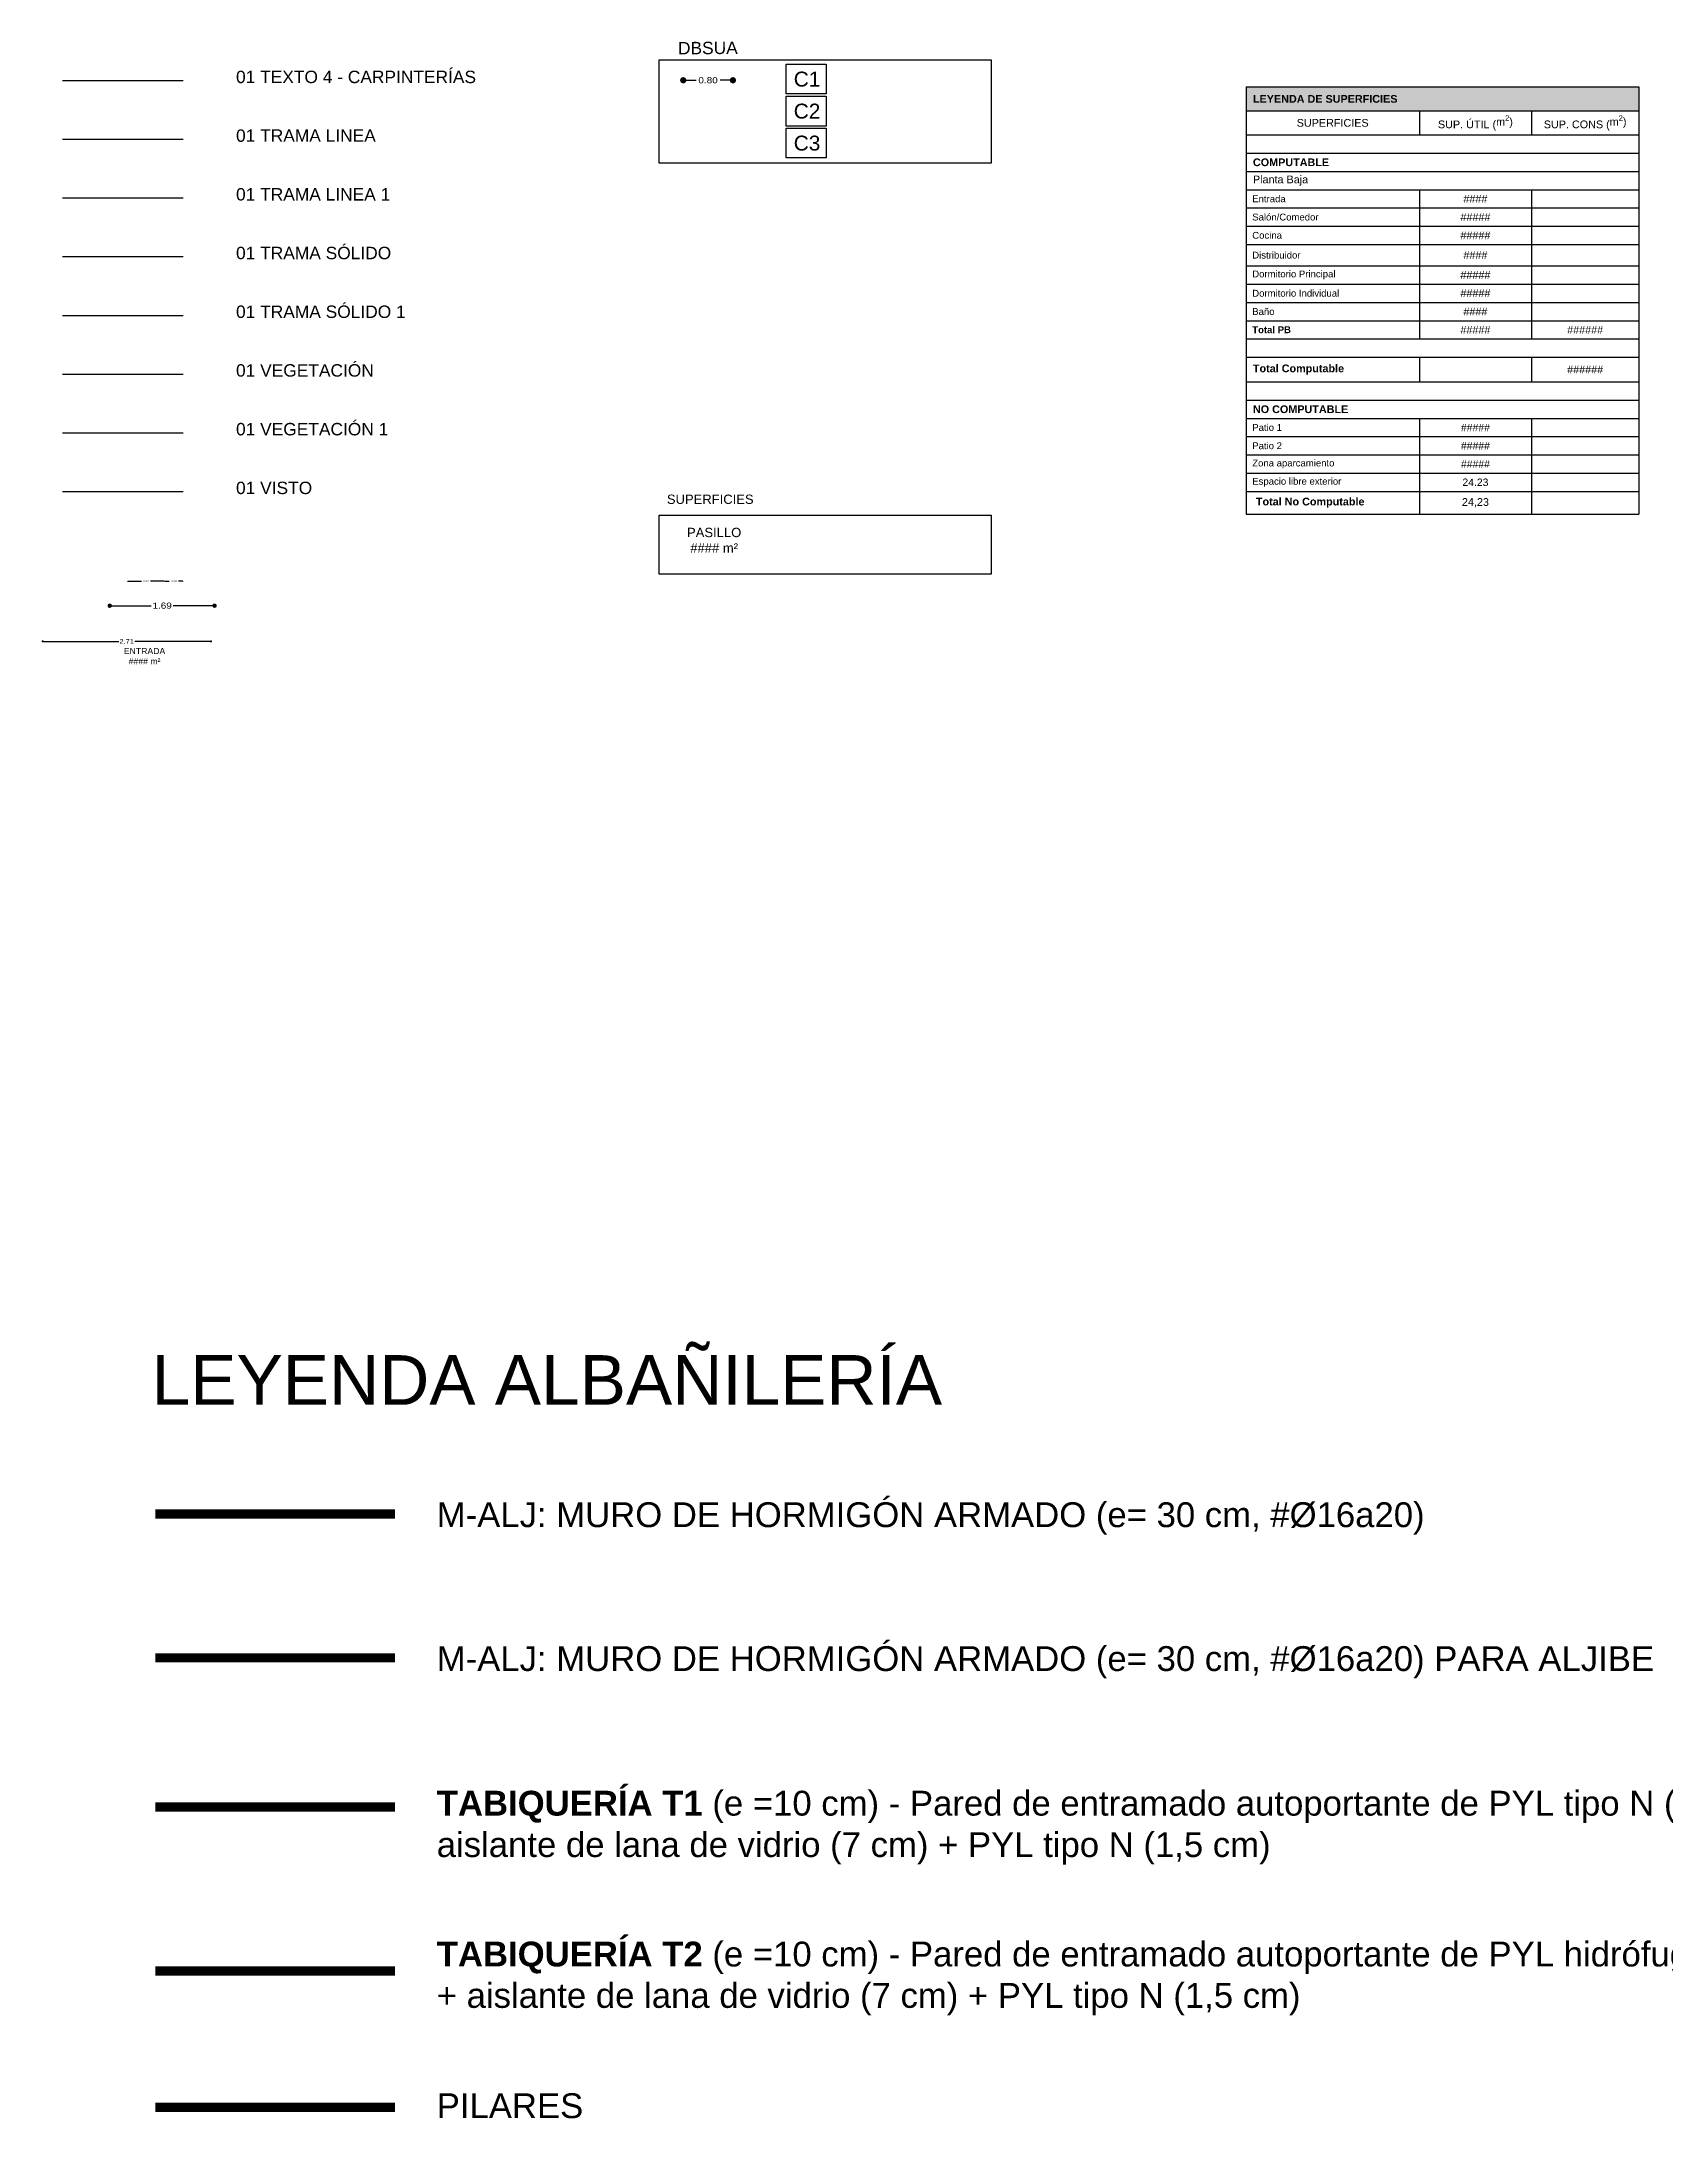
# Model space of a CAD drawing. Header units: metres. Extents: x -92 to 671, y -42 to 91.
# Drawn here: x -56.86 to -30.71, y 3.19 to 36.64 of the extents above; entities that cross this region are included whole.
import ezdxf

# ---------------------------------------------------------------- set-up
doc = ezdxf.new("R2010")
doc.units = ezdxf.units.M
doc.linetypes.add('_CONTINUOUS', pattern=[2, 1, 1])
for name, color, linetype in [('01Cotas 1', 220, 'Continuous'), ('01Texto', 4, 'Continuous'), ('01Texto 2 - útiles', 220, 'Continuous'), ('01Texto 3 - construidas', 220, 'Continuous'), ('01Trama linea', 5, 'Continuous'), ('01Trama linea 1', 7, 'Continuous'), ('01Trama solido', 254, 'Continuous'), ('01Trama solido 1', 7, 'Continuous'), ('01vegetacion', 60, 'Continuous'), ('01Vegetacion1', 62, 'Continuous'), ('01Visto', 4, 'Continuous')]:
    doc.layers.add(name, color=color, linetype=linetype)
doc.layers.add('02Albañilería', color=7, linetype='Continuous', lineweight=30)
doc.layers.add('05DB-SUA', color=30, linetype='_CONTINUOUS', true_color=0xff7f00)
doc.styles.add('ARIAL', font='arial.ttf')
doc.styles.add('FUTURA', font='', dxfattribs={"width": 1.2})
doc.styles.add('Proyecto', font='arial.ttf', dxfattribs={"height": 0.1})
doc.styles.get("Standard").update_dxf_attribs({"font": 'arial.ttf'})
doc.styles.get('FUTURA').set_extended_font_data('Futura Bk BT')
doc.dimstyles.new('20', dxfattribs={"dimscale": 0, "dimtxt": 0.03, "dimasz": 0.01, "dimexe": 0.2, "dimexo": 0.2, "dimgap": 0.02, "dimtad": 0, "dimtih": 1, "dimtoh": 1, "dimzin": 0, "dimdsep": 46, "dimtxsty": 'FUTURA', "dimblk": 'DOT', "dimcen": 0.1, "dimse1": 1, "dimse2": 1, "dimazin": 0, "dimtfac": 1, "dimtmove": 2, "dimatfit": 2, "dimldrblk": 'DOT', "dimfxl": 1, "dimtolj": 1, "dimarcsym": 0})
doc.dimstyles.new('50', dxfattribs={"dimscale": 0, "dimtxt": 0.1, "dimasz": 0.07, "dimexe": 0.2, "dimexo": 0.2, "dimgap": 0.01, "dimtad": 0, "dimtih": 1, "dimtoh": 1, "dimzin": 0, "dimdsep": 46, "dimtxsty": 'FUTURA', "dimblk": 'DOT', "dimcen": 0.1, "dimse1": 1, "dimse2": 1, "dimazin": 0, "dimtfac": 1, "dimtmove": 2, "dimatfit": 2, "dimldrblk": 'DOT', "dimfxl": 1, "dimtolj": 1, "dimarcsym": 0})
doc.dimstyles.new('75_', dxfattribs={"dimscale": 0, "dimtxt": 0.075, "dimasz": 0.035, "dimexe": 0.2, "dimexo": 0.2, "dimgap": 0.01, "dimtad": 0, "dimtih": 1, "dimtoh": 1, "dimzin": 0, "dimdsep": 46, "dimtxsty": 'FUTURA', "dimblk": 'DOT', "dimcen": 0.1, "dimse1": 1, "dimse2": 1, "dimazin": 0, "dimtfac": 1, "dimtmove": 2, "dimatfit": 2, "dimldrblk": 'DOT', "dimfxl": 1, "dimtolj": 1, "dimarcsym": 0})

# ---------------------------------------------------------------- blocks, each defined once
blk = doc.blocks.new('_DOT')
at = {"color": 0, "linetype": 'ByBlock'}
blk.add_line((-0.5, 0), (-1, 0), dxfattribs=at)
at = {"color": 0, "linetype": 'ByBlock', "const_width": 0.5}
blk.add_lwpolyline([(-0.25, 0, 1), (0.25, 0, 1)], format="xyb", close=True, dxfattribs=at)
blk = doc.blocks.new('*D62')
at = {"layer": '01Cotas 1', "color": 0, "lineweight": -2, "transparency": 16777216}
for p, q in [((-55.47, 27.947), (-55.255, 27.947)), ((-54.89, 27.947), (-55.106, 27.947))]:
    blk.add_line(p, q, dxfattribs=at)
at = {"layer": 'DEFPOINTS', "color": 0, "transparency": 16777216}
for p in [(-54.88, 27.947), (-55.48, 27.268), (-54.88, 27.268)]:
    blk.add_point(p, dxfattribs=at)
at = {"layer": '01Cotas 1', "color": 0, "lineweight": -2, "transparency": 16777216, "xscale": 0.01, "yscale": 0.01, "zscale": 0.01, "rotation": 180}
blk.add_blockref('_DOT', (-55.48, 27.947), dxfattribs=at)
at = {"layer": '01Cotas 1', "color": 0, "lineweight": -2, "transparency": 16777216, "xscale": 0.01, "yscale": 0.01, "zscale": 0.01}
blk.add_blockref('_DOT', (-54.88, 27.947), dxfattribs=at)
at = {"layer": '01Cotas 1', "color": 0, "transparency": 16777216, "insert": (-55.18, 27.947), "char_height": 0.03, "attachment_point": 5, "style": 'FUTURA'}
blk.add_mtext('\\A1;0.60', dxfattribs=at)
blk = doc.blocks.new('*D63')
at = {"layer": '01Cotas 1', "color": 0, "lineweight": -2, "transparency": 16777216}
for p, q in [((-54.87, 27.947), (-54.805, 27.947)), ((-54.59, 27.947), (-54.656, 27.947))]:
    blk.add_line(p, q, dxfattribs=at)
at = {"layer": 'DEFPOINTS', "color": 0, "transparency": 16777216}
for p in [(-54.58, 27.947), (-54.88, 27.268), (-54.58, 27.268)]:
    blk.add_point(p, dxfattribs=at)
at = {"layer": '01Cotas 1', "color": 0, "lineweight": -2, "transparency": 16777216, "xscale": 0.01, "yscale": 0.01, "zscale": 0.01, "rotation": 180}
blk.add_blockref('_DOT', (-54.88, 27.947), dxfattribs=at)
at = {"layer": '01Cotas 1', "color": 0, "lineweight": -2, "transparency": 16777216, "xscale": 0.01, "yscale": 0.01, "zscale": 0.01}
blk.add_blockref('_DOT', (-54.58, 27.947), dxfattribs=at)
at = {"layer": '01Cotas 1', "color": 0, "transparency": 16777216, "insert": (-54.73, 27.947), "char_height": 0.03, "attachment_point": 5, "style": 'FUTURA'}
blk.add_mtext('\\A1;0.30', dxfattribs=at)
blk = doc.blocks.new('*D64')
at = {"layer": '01Cotas 1', "color": 0, "lineweight": -2, "transparency": 16777216}
for p, q in [((-55.695, 27.553), (-55.099, 27.553)), ((-54.145, 27.553), (-54.742, 27.553))]:
    blk.add_line(p, q, dxfattribs=at)
at = {"layer": 'DEFPOINTS', "color": 0, "transparency": 16777216}
for p in [(-55.765, 27.885), (-54.075, 27.885), (-54.075, 27.553)]:
    blk.add_point(p, dxfattribs=at)
at = {"layer": '01Cotas 1', "color": 0, "lineweight": -2, "transparency": 16777216, "xscale": 0.07, "yscale": 0.07, "zscale": 0.07, "rotation": 180}
blk.add_blockref('_DOT', (-55.765, 27.553), dxfattribs=at)
at = {"layer": '01Cotas 1', "color": 0, "lineweight": -2, "transparency": 16777216, "xscale": 0.07, "yscale": 0.07, "zscale": 0.07}
blk.add_blockref('_DOT', (-54.075, 27.553), dxfattribs=at)
at = {"layer": '01Cotas 1', "color": 0, "transparency": 16777216, "insert": (-54.92, 27.553), "char_height": 0.1, "attachment_point": 5, "style": 'FUTURA'}
blk.add_mtext('\\A1;1.69', dxfattribs=at)
blk = doc.blocks.new('*D65')
at = {"layer": '01Cotas 1', "color": 0, "lineweight": -2, "transparency": 16777216}
for p, q in [((-56.81, 26.978), (-55.618, 26.978)), ((-54.17, 26.978), (-55.362, 26.978))]:
    blk.add_line(p, q, dxfattribs=at)
at = {"layer": 'DEFPOINTS', "color": 0, "transparency": 16777216}
for p in [(-56.845, 27.339), (-54.135, 27.339), (-56.845, 26.978)]:
    blk.add_point(p, dxfattribs=at)
at = {"layer": '01Cotas 1', "color": 0, "lineweight": -2, "transparency": 16777216, "xscale": 0.035, "yscale": 0.035, "zscale": 0.035, "rotation": 180}
blk.add_blockref('_DOT', (-56.845, 26.978), dxfattribs=at)
at = {"layer": '01Cotas 1', "color": 0, "lineweight": -2, "transparency": 16777216, "xscale": 0.035, "yscale": 0.035, "zscale": 0.035}
blk.add_blockref('_DOT', (-54.135, 26.978), dxfattribs=at)
at = {"layer": '01Cotas 1', "color": 0, "transparency": 16777216, "insert": (-55.49, 26.978), "char_height": 0.075, "attachment_point": 5, "style": 'FUTURA'}
blk.add_mtext('\\A1;2.71', dxfattribs=at)
blk = doc.blocks.new('*T67')
at = {"layer": '01Texto', "color": 0, "linetype": 'ByBlock', "lineweight": -2, "transparency": 16777216}
for p, q in [((0, 0), (6.327, 0)), ((0, 0), (0, -6.878)), ((6.327, 0), (6.327, -6.878)), ((0, -0.386), (6.327, -0.386)), ((2.793, -0.386), (2.793, -0.772)), ((4.597, -0.386), (4.597, -0.772)), ((0, -0.772), (6.327, -0.772)), ((0, -1.067), (6.327, -1.067)), ((0, -1.361), (6.327, -1.361)), ((0, -1.655), (6.327, -1.655)), ((2.793, -1.655), (2.793, -4.058)), ((4.597, -1.655), (4.597, -4.058)), ((0, -1.949), (6.327, -1.949)), ((0, -2.243), (6.327, -2.243)), ((0, -2.537), (6.327, -2.537)), ((0, -2.881), (6.327, -2.881)), ((0, -3.175), (6.327, -3.175)), ((0, -3.47), (6.327, -3.47)), ((0, -3.764), (6.327, -3.764)), ((0, -4.058), (6.327, -4.058)), ((0, -4.352), (6.327, -4.352)), ((2.793, -4.352), (2.793, -4.75)), ((4.597, -4.352), (4.597, -4.75)), ((0, -4.75), (6.327, -4.75)), ((0, -5.044), (6.327, -5.044)), ((0, -5.338), (6.327, -5.338)), ((2.793, -5.338), (2.793, -6.878)), ((4.597, -5.338), (4.597, -6.878)), ((0, -5.632), (6.327, -5.632)), ((0, -5.926), (6.327, -5.926)), ((0, -6.22), (6.327, -6.22)), ((0, -6.514), (6.327, -6.514)), ((0, -6.878), (6.327, -6.878))]:
    blk.add_line(p, q, dxfattribs=at)
at = {"layer": '01Texto', "color": 254, "true_color": 0xe8e8e8, "transparency": 16777216}
blk.add_solid([(0, 0), (0, -0.386), (6.327, 0), (6.327, -0.386)], dxfattribs=at)
at = {"layer": '01Texto', "color": 0, "transparency": 16777216, "style": 'ARIAL'}
for s, insert, char_height, width, attachment_point in [('{\\fArial|b1|i0|c0|p34;  \\C256;\\c0;LEYENDA DE SUPERFICIES}', (0.015, -0.193), 0.12443, 6.29812, 4), ('SUPERFICIES', (1.396, -0.579), 0.12443, 2.7634, 5), ('SUP. ÚTIL ({\\A1;m\\H0.7x;\\S2^ ;\\H1.42857x;)}', (3.695, -0.579), 0.12443, 1.77507, 5), ('SUP. CONS ({\\A1;m\\H0.7x;\\S2^ ;\\H1.42857x;)}', (5.462, -0.579), 0.12443, 1.70109, 5), ('{\\fArial|b1|i0|c0|p34;  COMPUTABLE}', (0.015, -1.214), 0.12443, 6.29812, 4), ('  Planta Baja', (0.015, -1.508), 0.12443, 6.29812, 4), ('  Entrada', (0.015, -1.802), 0.11, 2.7634, 4), ('####', (3.695, -1.802), 0.1244, 1.77507, 5), ('  Salón/Comedor', (0.015, -2.096), 0.11, 2.7634, 4), ('  Cocina', (0.015, -2.39), 0.11, 2.7634, 4), ('#####', (3.695, -2.096), 0.1244, 1.77507, 5), ('#####', (3.695, -2.39), 0.1244, 1.77507, 5), ('  Distribuidor', (0.015, -2.709), 0.11, 2.7634, 4), ('####', (3.695, -2.709), 0.1244, 1.77507, 5), ('  Dormitorio Principal ', (0.015, -3.028), 0.11, 2.7634, 4), ('#####', (3.695, -3.028), 0.1244, 1.77507, 5), ('  Dormitorio Individual ', (0.015, -3.323), 0.11, 2.7634, 4), ('#####', (3.695, -3.323), 0.1244, 1.77507, 5), ('  Baño ', (0.015, -3.617), 0.11, 2.7634, 4), ('####', (3.695, -3.617), 0.1244, 1.77507, 5), ('{\\fArial|b1|i0|c0|p34;  Total PB  }', (0.015, -3.911), 0.11, 2.7634, 4), ('#####', (3.695, -3.911), 0.1244, 1.77507, 5), ('######', (5.462, -3.911), 0.1244, 1.70109, 5), ('{\\fArial|b1|i0|c0|p34;  Total Computable}', (0.015, -4.551), 0.12443, 2.7634, 4), ('######', (5.462, -4.551), 0.1244, 1.70109, 5), ('{\\fArial|b1|i0|c0|p34;  NO COMPUTABLE}', (0.015, -5.191), 0.12443, 6.29812, 4), ('  Patio 1', (0.015, -5.485), 0.11, 2.7634, 4), ('  Zona aparcamiento', (0.015, -6.073), 0.11, 2.7634, 4), ('  Patio 2', (0.015, -5.779), 0.11, 2.7634, 4), ('  Espacio libre exterior', (0.015, -6.367), 0.11, 2.7634, 4), ('   {\\fArial|b1|i0|c0|p34;Total No Computable}', (0.015, -6.696), 0.12443, 2.7634, 4), ('24,23', (3.695, -6.696), 0.1244, 1.77507, 5)]:
    blk.add_mtext(s, dxfattribs=dict(at, insert=insert, char_height=char_height, width=width, attachment_point=attachment_point))
at = {"layer": '01Texto', "color": 0, "transparency": 16777216, "char_height": 0.12, "width": 1.77507, "attachment_point": 5}
for s, insert in [('#####', (3.695, -5.485)), ('#####', (3.695, -5.779)), ('#####', (3.695, -6.073)), ('24.23', (3.695, -6.367))]:
    blk.add_mtext(s, dxfattribs=dict(at, insert=insert))
blk = doc.blocks.new('*D77')
at = {"layer": '05DB-SUA', "color": 0, "lineweight": -2, "ltscale": 15, "transparency": 16777216}
for p, q in [((-46.427, 36.015), (-46.319, 36.015)), ((-45.827, 36.015), (-45.934, 36.015))]:
    blk.add_line(p, q, dxfattribs=at)
at = {"layer": 'DEFPOINTS', "color": 0, "ltscale": 15, "transparency": 16777216}
for p in [(-46.527, 36.184), (-45.727, 36.184), (-45.727, 36.015)]:
    blk.add_point(p, dxfattribs=at)
at = {"layer": '05DB-SUA', "color": 0, "lineweight": -2, "ltscale": 15, "transparency": 16777216, "xscale": 0.1, "yscale": 0.1, "zscale": 0.1, "rotation": 180}
blk.add_blockref('_DOT', (-46.527, 36.015), dxfattribs=at)
at = {"layer": '05DB-SUA', "color": 0, "lineweight": -2, "ltscale": 15, "transparency": 16777216, "xscale": 0.1, "yscale": 0.1, "zscale": 0.1}
blk.add_blockref('_DOT', (-45.727, 36.015), dxfattribs=at)
at = {"layer": '05DB-SUA', "color": 0, "ltscale": 15, "transparency": 16777216, "insert": (-46.127, 36.015), "char_height": 0.1, "attachment_point": 5, "style": 'FUTURA'}
blk.add_mtext('\\A1;0.80', dxfattribs=at)

msp = doc.modelspace()

# ---------------------------------------------------------------- linework, layer by layer
at = {"layer": '01Texto 2 - útiles', "linetype": 'ByBlock'}
msp.add_lwpolyline([(-46.912, 29.013), (-41.569, 29.013), (-41.569, 28.063), (-46.912, 28.063)], close=True, dxfattribs=at)
at = {"layer": '01Texto 3 - construidas'}
msp.add_line((-56.525, 36.011), (-54.582, 36.011), dxfattribs=at)
at = {"layer": '01Trama linea'}
msp.add_line((-56.525, 35.065), (-54.582, 35.065), dxfattribs=at)
at = {"layer": '01Trama linea 1'}
msp.add_line((-56.525, 34.12), (-54.582, 34.12), dxfattribs=at)
at = {"layer": '01Trama solido'}
msp.add_line((-56.525, 33.174), (-54.582, 33.174), dxfattribs=at)
at = {"layer": '01Trama solido 1'}
msp.add_line((-56.525, 32.228), (-54.582, 32.228), dxfattribs=at)
at = {"layer": '01vegetacion'}
msp.add_line((-56.525, 31.283), (-54.582, 31.283), dxfattribs=at)
at = {"layer": '01Vegetacion1'}
msp.add_line((-56.525, 30.337), (-54.582, 30.337), dxfattribs=at)
at = {"layer": '01Visto'}
msp.add_line((-56.525, 29.392), (-54.582, 29.392), dxfattribs=at)
at = {"layer": '02Albañilería', "color": 62, "true_color": 0x9fd200, "const_width": 0.15}
msp.add_lwpolyline([(-55.028, 12.925), (-51.168, 12.925)], dxfattribs=at)
at = {"layer": '02Albañilería', "color": 104, "const_width": 0.15}
msp.add_lwpolyline([(-55.028, 10.608), (-51.168, 10.608)], dxfattribs=at)
at = {"layer": '02Albañilería', "color": 142, "true_color": 0x009de4, "const_width": 0.15}
msp.add_lwpolyline([(-55.028, 8.205), (-51.168, 8.205)], dxfattribs=at)
at = {"layer": '02Albañilería', "color": 37, "const_width": 0.15}
msp.add_lwpolyline([(-55.028, 5.563), (-51.168, 5.563)], dxfattribs=at)
at = {"layer": '02Albañilería', "color": 234, "true_color": 0xa31039, "const_width": 0.15}
msp.add_lwpolyline([(-55.028, 3.367), (-51.168, 3.367)], dxfattribs=at)
at = {"layer": '05DB-SUA', "ltscale": 15}
msp.add_lwpolyline([(-46.912, 36.344), (-41.569, 36.344), (-41.569, 34.677), (-46.912, 34.677)], close=True, dxfattribs=at)

# ---------------------------------------------------------------- block references
msp.add_blockref('*T67', (-37.462, 35.907))

# ---------------------------------------------------------------- texts
at = {"layer": '01Texto', "char_height": 0.2, "attachment_point": 1}
for s, width, insert in [('01 TEXTO 4 - CARPINTERÍAS', 4.91536, (-53.73, 36.169)), ('01 TRAMA LINEA', 3.20063, (-53.73, 35.224)), ('01 TRAMA LINEA 1', 3.36331, (-53.73, 34.278)), ('01 TRAMA SÓLIDO', 4.51103, (-53.73, 33.333)), ('01 TRAMA SÓLIDO 1', 3.90131, (-53.73, 32.387)), ('01 VEGETACIÓN', 2.23109, (-53.73, 31.442)), ('01 VEGETACIÓN 1', 5.07203, (-53.73, 30.496)), ('01 VISTO', 2.23109, (-53.73, 29.55))]:
    msp.add_mtext_dynamic_manual_height_columns(s, width=width, gutter_width=12.5, heights=[0], dxfattribs=dict(at, insert=insert))
at = {"layer": '01Texto 2 - útiles', "linetype": 'ByBlock', "char_height": 0.15, "attachment_point": 1}
for s, width, heights, insert in [('SUPERFICIES', 0.65536, [0.35], (-46.79, 29.342)), ('\\pxqc;PASILLO\\P#### m²', 1.28074, [0], (-46.669, 28.807))]:
    msp.add_mtext_dynamic_manual_height_columns(s, width=width, gutter_width=1, heights=heights, dxfattribs=dict(at, insert=insert))
at = {"layer": '01Texto 2 - útiles', "color": 220, "insert": (-57.505, 26.873), "char_height": 0.1, "attachment_point": 1}
msp.add_mtext_dynamic_manual_height_columns('\\pxqc;ENTRADA\\P#### m²', width=4.60272, gutter_width=1, heights=[0], dxfattribs=at)
at = {"layer": '02Albañilería', "insert": (-55.089, 15.483), "char_height": 0.8, "attachment_point": 1}
msp.add_mtext_dynamic_manual_height_columns('LEYENDA ALBAÑILERÍA', width=21.8733, gutter_width=1, heights=[0], dxfattribs=at)
at = {"layer": '02Albañilería', "color": 104, "char_height": 0.4, "attachment_point": 1}
for s, insert in [('{\\C256;M-ALJ: MURO DE HORMIGÓN ARMADO (e= 30 cm, #%%C16a20) }', (-50.497, 13.113)), ('{\\C256;M-ALJ: MURO DE HORMIGÓN ARMADO (e= 30 cm, #%%C16a20) PARA ALJIBE}', (-50.497, 10.796))]:
    msp.add_mtext_dynamic_manual_height_columns(s, width=20.43811, gutter_width=1, heights=[0], dxfattribs=dict(at, insert=insert))
at = {"layer": '02Albañilería', "color": 24, "char_height": 0.4, "attachment_point": 1}
for s, heights, insert in [('\\A1;{\\fArial|b1|i0|c0|p34;\\C256;TABIQUERÍA T1\\fArial|b0|i0|c0|p34; (e =10 cm) - Pared de entramado autoportante de PYL tipo N (1,5 cm) + aislante de lana de vidrio (7 cm) + PYL tipo N (1,5 cm)}', [1.844], (-50.497, 8.467)), ('\\A1;{\\fArial|b1|i0|c0|p34;\\C256;TABIQUERÍA T2\\fArial|b0|i0|c0|p34; (e =10 cm) - Pared de entramado autoportante de PYL hidrófugo (1,5 cm) + aislante de lana de vidrio (7 cm) + PYL tipo N (1,5 cm)}', [1.844], (-50.497, 6.038)), ('{\\C256;PILARES }', [0], (-50.497, 3.595))]:
    msp.add_mtext_dynamic_manual_height_columns(s, width=22.87512, gutter_width=1, heights=heights, dxfattribs=dict(at, insert=insert))
at = {"layer": '05DB-SUA', "ltscale": 15, "insert": (-46.612, 36.632), "char_height": 0.2, "width": 0.66795, "attachment_point": 1, "rotation": 0.3773, "style": 'Proyecto'}
msp.add_mtext('DBSUA', dxfattribs=at)
at = {"layer": '05DB-SUA', "color": 217, "true_color": 0x93278f, "char_height": 0.24, "attachment_point": 1, "bg_fill": 16, "box_fill_scale": 1.5, "bg_fill_color": 256, "bg_fill_transparency": 0}
for s, insert in [('\\pxql;C1', (-44.747, 36.154)), ('\\pxql;C2', (-44.747, 35.638)), ('\\pxql;C3', (-44.747, 35.123))]:
    msp.add_mtext_dynamic_manual_height_columns(s, width=0.4, gutter_width=13.483, heights=[0], dxfattribs=dict(at, insert=insert))

# ---------------------------------------------------------------- dimensions: what is measured, and where the dimension line sits
at = {"layer": '01Cotas 1'}
dim = msp.add_aligned_dim(p1=(-55.765, 27.885), p2=(-54.075, 27.885), distance=-0.332, dimstyle='50', override={"dimscale": 1}, dxfattribs=at)
dim.commit()
dim.dimension.update_dxf_attribs({"geometry": '*D64', "text_midpoint": (-54.92, 27.553)})
at = {"layer": '01Cotas 1', "color": 4}
for base, p1, p2, picture, middle in [((-54.88, 27.947), (-55.48, 27.268), (-54.88, 27.268), '*D62', (-55.18, 27.947)), ((-54.58, 27.947), (-54.88, 27.268), (-54.58, 27.268), '*D63', (-54.73, 27.947))]:
    dim = msp.add_linear_dim(base=base, p1=p1, p2=p2, dimstyle='20', override={"dimscale": 1}, dxfattribs=at)
    dim.commit()
    dim.dimension.update_dxf_attribs({"geometry": picture, "text_midpoint": middle})
at = {"layer": '01Cotas 1', "color": 220}
dim = msp.add_linear_dim(base=(-56.845, 26.978), p1=(-54.135, 27.339), p2=(-56.845, 27.339), dimstyle='75_', override={"dimscale": 1}, dxfattribs=at)
dim.commit()
dim.dimension.update_dxf_attribs({"geometry": '*D65', "text_midpoint": (-55.49, 26.978)})
at = {"layer": '05DB-SUA', "ltscale": 15}
dim = msp.add_linear_dim(base=(-45.727, 36.015), p1=(-46.527, 36.184), p2=(-45.727, 36.184), dimstyle='50', override={"dimscale": 1, "dimasz": 0.1}, dxfattribs=at)
dim.commit()
dim.dimension.update_dxf_attribs({"geometry": '*D77', "text_midpoint": (-46.127, 36.015)})

doc.saveas('drawing.dxf')
